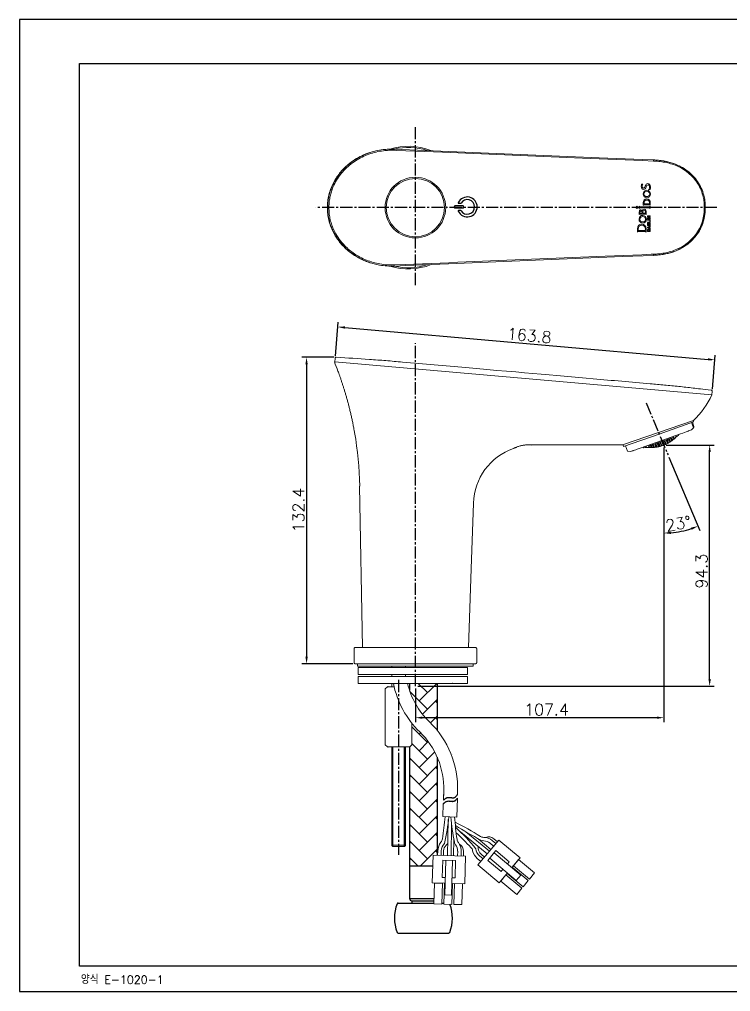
# Model space of a CAD drawing. Extents: x 0 to 594, y -1608 to -1188.
# Drawn here: x 0 to 307.3, y -1608 to -1188 of the extents above; entities that cross this region are included whole.
import ezdxf

# ---------------------------------------------------------------- set-up
doc = ezdxf.new("R2010")
doc.units = 0
doc.header["$LTSCALE"] = 7
doc.header["$MEASUREMENT"] = 0
for name, pattern in [('CENTER', [2, 1.25, -0.25, 0.25, -0.25]), ('CENTER2', [1.125, 0.75, -0.125, 0.125, -0.125]), ('PHANTOM', [2.5, 1.25, -0.25, 0.25, -0.25, 0.25, -0.25])]:
    doc.linetypes.add(name, pattern=pattern)
doc.layers.get('0').update_dxf_attribs({"color": 2, "linetype": 'CONTINUOUS'})
for name, color, linetype in [('2', 2, 'CONTINUOUS'), ('BODY', 7, 'CONTINUOUS'), ('CENTER', 1, 'CENTER'), ('D', 2, 'CONTINUOUS'), ('DWG', 7, 'CONTINUOUS'), ('Layer 1', 7, 'CONTINUOUS'), ('TXT', 4, 'CONTINUOUS')]:
    doc.layers.add(name, color=color, linetype=linetype)
doc.styles.add('GHS', font='romans', dxfattribs={"bigfont": 'ghs'})

# ---------------------------------------------------------------- blocks, each defined once
blk = doc.blocks.new('BORDER')
for p, q in [((1, 1), (0, 1)), ((0, 1), (0, 0)), ((0, 0), (1, 0))]:
    blk.add_line(p, q)
blk = doc.blocks.new('A$C5ED76074')
for p, q in [((9.9, 15.9), (9.9, 25.2)), ((10.4, 25.7), (11.8, 25.7)), ((12.3, 15.9), (12.3, 25.2)), ((7.2, 18.7), (7.2, 21)), ((10.4, 15.4), (11.8, 15.4)), ((15.2, 18.7), (15.2, 21))]:
    blk.add_line(p, q)
for centre, radius, start, end in [((10.4, 25.2), 0.5, 90, 180), ((11.8, 25.2), 0.5, 0, 90), ((11.2, 11.2), 11.2, 114.7921, 65.2079), ((11.2, 11.2), 8.23, 121.0226, 58.9774), ((6.7, 21), 0.5, 0, 114.7921), ((6.7, 18.7), 0.5, 301.0226, 0), ((10.4, 15.9), 0.5, 180, 270), ((11.8, 15.9), 0.5, 270, 0), ((15.7, 21), 0.5, 65.2079, 180), ((15.7, 18.7), 0.5, 180, 238.9774)]:
    blk.add_arc(centre, radius, start, end)

msp = doc.modelspace()

# ---------------------------------------------------------------- linework, layer by layer
at = {"color": 7, "linetype": 'Continuous', "lineweight": 15}
for p, q in [((160.6, -1244.04), (160.74, -1244.04)), ((160.67, -1244.09), (161.84, -1244.07)), ((268.86, -1259.22), (269.41, -1259.22)), ((269.61, -1267.19), (269.61, -1268.31)), ((269.61, -1268.31), (269.63, -1268.31)), ((272.27, -1267.64), (269.99, -1267.64)), ((270.24, -1268.11), (271.97, -1268.11)), ((272.62, -1268.31), (272.63, -1268.31)), ((272.63, -1268.31), (272.63, -1267.21)), ((133.24, -1269.17), (133.11, -1269.17)), ((133.11, -1269.44), (133.11, -1269.17)), ((133.24, -1269.44), (133.11, -1269.44)), ((133.24, -1269.17), (133.24, -1269.3)), ((133.77, -1269.3), (133.24, -1269.3)), ((133.24, -1269.3), (133.24, -1269.44)), ((133.77, -1269.3), (133.77, -1269.17)), ((133.77, -1269.44), (133.77, -1269.3)), ((267.86, -1269.61), (267.86, -1268.74)), ((267.86, -1268.74), (267.87, -1268.74)), ((267.87, -1269.61), (267.86, -1269.61)), ((267.86, -1271.22), (267.86, -1272.31)), ((267.86, -1272.31), (267.87, -1272.31)), ((268.18, -1271.64), (268.14, -1271.33)), ((269.07, -1271.64), (268.18, -1271.64)), ((268.5, -1272.11), (270.23, -1272.11)), ((268.51, -1268.94), (271.99, -1268.94)), ((271.99, -1269.41), (268.51, -1269.41)), ((269.07, -1271.49), (269.07, -1271.64)), ((269.38, -1271.64), (269.36, -1271.32)), ((270.51, -1271.64), (269.38, -1271.64)), ((270.55, -1271.24), (270.51, -1271.64)), ((270.86, -1272.31), (270.88, -1272.31)), ((270.88, -1272.31), (270.88, -1271.55)), ((272.61, -1268.74), (272.63, -1268.74)), ((272.63, -1269.61), (272.61, -1269.61)), ((272.63, -1268.74), (272.63, -1269.61)), ((296.39, -1269.3), (295.95, -1269.3)), ((296.38, -1268.77), (296.39, -1268.77)), ((296.38, -1269.84), (296.39, -1269.84)), ((296.39, -1268.77), (296.39, -1269.3)), ((271.42, -1273.25), (271.42, -1272.85)), ((271.42, -1272.85), (272.63, -1272.85)), ((272.37, -1273.49), (271.42, -1273.25)), ((271.42, -1273.73), (272.37, -1273.49)), ((271.42, -1274.14), (271.42, -1273.73)), ((272.63, -1274.14), (271.42, -1274.14)), ((271.62, -1273.1), (272.63, -1273.36)), ((272.63, -1273.63), (271.62, -1273.88)), ((272.63, -1273.1), (271.81, -1273.1)), ((271.81, -1273.88), (272.63, -1273.88)), ((272.63, -1272.85), (272.63, -1273.1)), ((272.63, -1273.36), (272.63, -1273.63)), ((272.63, -1273.88), (272.63, -1274.14)), ((267.06, -1279.84), (267.06, -1278.51)), ((267.46, -1279.11), (267.46, -1279.14)), ((267.46, -1279.14), (270.46, -1279.14)), ((267.83, -1279.66), (267.74, -1279.66)), ((270.03, -1279.66), (267.83, -1279.66)), ((270.13, -1279.66), (270.03, -1279.66)), ((270.46, -1279.14), (270.47, -1279.11)), ((270.84, -1278.54), (270.84, -1279.88)), ((271.42, -1279.08), (271.42, -1279.65)), ((271.42, -1279.65), (272.63, -1279.65)), ((271.63, -1279.38), (271.63, -1279.12)), ((272.42, -1279.38), (271.63, -1279.38)), ((272.42, -1279.12), (272.42, -1279.38)), ((272.63, -1279.65), (272.63, -1279.08)), ((160.74, -1294.56), (160.6, -1294.56)), ((161.84, -1294.54), (160.67, -1294.52)), ((136.44, -1334.44), (136.31, -1335.95)), ((136.1, -1335.94), (136.31, -1335.95)), ((137.92, -1336.09), (136.31, -1335.95)), ((299.24, -1350.2), (136.31, -1335.95)), ((137.7, -1336.08), (137.7, -1336.08)), ((187.81, -1337.98), (165.51, -1336.02)), ((137.65, -1339.94), (137.82, -1340.38)), ((137.82, -1340.38), (137.99, -1340.84)), ((299.38, -1348.7), (299.24, -1350.21)), ((144.56, -1364.94), (144.7, -1365.73)), ((260.67, -1371.85), (291.3, -1361.34)), ((276.49, -1367.12), (291.28, -1361.88)), ((290.4, -1365.37), (291.24, -1364.5)), ((290.42, -1362.18), (291.24, -1364.5)), ((290.82, -1362.04), (291.48, -1363.93)), ((291.11, -1361.4), (291.28, -1361.88)), ((276.49, -1367.12), (261.12, -1372.56)), ((281.56, -1368.93), (280.96, -1369.14)), ((281.4, -1370.38), (280.96, -1369.14)), ((281.84, -1370.05), (281.45, -1368.96)), ((281.56, -1368.93), (281.94, -1370.01)), ((282.8, -1368.49), (281.77, -1368.85)), ((282.13, -1369.87), (281.77, -1368.85)), ((282.28, -1369.74), (281.95, -1368.79)), ((282.76, -1369.36), (282.49, -1368.6)), ((282.8, -1368.49), (283.03, -1369.14)), ((283.53, -1368.23), (283.47, -1368.25)), ((283.6, -1368.62), (283.47, -1368.25)), ((283.64, -1368.57), (283.52, -1368.23)), ((283.53, -1368.23), (283.65, -1368.57)), ((284.78, -1367.79), (283.76, -1368.15)), ((283.84, -1368.38), (283.76, -1368.15)), ((283.95, -1368.25), (283.89, -1368.1)), ((285.03, -1367.27), (284.78, -1367.79)), ((290.4, -1365.37), (289.27, -1365.77)), ((260.66, -1371.85), (222.16, -1371.85)), ((260.66, -1371.85), (260.67, -1371.85)), ((261.12, -1372.56), (260.85, -1371.79)), ((262.8, -1374.57), (261.98, -1372.25)), ((269.89, -1373.06), (269.38, -1372.82)), ((270.93, -1372.69), (269.89, -1373.06)), ((270.71, -1372.89), (270.68, -1372.78)), ((270.93, -1372.69), (271.01, -1372.93)), ((272.9, -1371.99), (271.86, -1372.36)), ((272.09, -1373.01), (271.86, -1372.36)), ((272.34, -1373.01), (272.08, -1372.28)), ((272.95, -1373.01), (272.62, -1372.09)), ((272.9, -1371.99), (273.25, -1373.01)), ((273.73, -1371.7), (273.1, -1371.92)), ((273.48, -1373), (273.1, -1371.92)), ((273.5, -1373), (273.12, -1371.92)), ((274.09, -1372.96), (273.66, -1371.72)), ((273.73, -1371.7), (274.17, -1372.95)), ((274.75, -1371.34), (273.96, -1371.62)), ((274.42, -1372.92), (273.96, -1371.62)), ((274.49, -1372.9), (274.03, -1371.59)), ((275.07, -1372.82), (274.57, -1371.4)), ((274.75, -1371.34), (275.27, -1372.8)), ((275.83, -1370.96), (274.96, -1371.26)), ((275.49, -1372.77), (274.96, -1371.26)), ((275.6, -1372.74), (275.07, -1371.23)), ((276.17, -1372.62), (275.61, -1371.03)), ((275.83, -1370.96), (276.4, -1372.57)), ((276.35, -1370.77), (276.06, -1370.87)), ((276.64, -1372.51), (276.06, -1370.87)), ((276.35, -1370.77), (276.94, -1372.43)), ((277.85, -1370.24), (276.81, -1370.61)), ((277.41, -1372.29), (276.81, -1370.61)), ((277.61, -1372.22), (277.01, -1370.54)), ((278.15, -1372.03), (277.56, -1370.34)), ((277.85, -1370.24), (278.44, -1371.93)), ((278.63, -1369.97), (278.13, -1370.14)), ((278.73, -1371.81), (278.13, -1370.14)), ((279.17, -1371.62), (278.59, -1369.98)), ((278.63, -1369.97), (279.21, -1371.6)), ((279.7, -1369.58), (278.86, -1369.88)), ((279.43, -1371.5), (278.86, -1369.88)), ((279.53, -1371.44), (278.96, -1369.85)), ((280.04, -1371.17), (279.5, -1369.65)), ((279.7, -1369.58), (280.24, -1371.09)), ((280.73, -1369.22), (279.91, -1369.51)), ((280.43, -1370.98), (279.91, -1369.51)), ((280.51, -1370.93), (280, -1369.48)), ((281.01, -1370.63), (280.54, -1369.29)), ((280.73, -1369.22), (281.19, -1370.52)), ((262.8, -1374.57), (264, -1374.72)), ((265.14, -1374.32), (264, -1374.72)), ((148.25, -1459.37), (147.03, -1389.59)), ((195.19, -1425.37), (196.18, -1396.95)), ((194, -1459.37), (195.19, -1425.37)), ((144.61, -1465.87), (144.61, -1459.87)), ((145.11, -1459.37), (171.11, -1459.37)), ((171.11, -1459.37), (197.11, -1459.37)), ((197.61, -1459.87), (197.61, -1465.87)), ((171.11, -1466.37), (145.11, -1466.37)), ((146.11, -1466.37), (145.86, -1466.37)), ((146.11, -1467.37), (146.11, -1466.37)), ((149.61, -1467.37), (146.11, -1467.37)), ((171.11, -1468.04), (146.38, -1468.04)), ((146.38, -1468.04), (146.38, -1471.04)), ((149.61, -1467.37), (171.11, -1467.37)), ((160.88, -1468.04), (160.88, -1467.37)), ((166.88, -1468.04), (166.88, -1467.37)), ((197.11, -1466.37), (171.11, -1466.37)), ((171.11, -1467.37), (192.61, -1467.37)), ((193.69, -1468.04), (171.11, -1468.04)), ((196.11, -1467.37), (192.61, -1467.37)), ((193.69, -1468.04), (193.69, -1471.04)), ((193.69, -1468.04), (193.69, -1471.04)), ((196.11, -1466.37), (196.11, -1467.37)), ((196.36, -1466.37), (196.11, -1466.37)), ((171.11, -1471.04), (146.38, -1471.04)), ((171.11, -1471.86), (146.38, -1471.86)), ((146.38, -1471.86), (146.38, -1474.86)), ((160.88, -1471.86), (160.88, -1471.04)), ((166.88, -1471.86), (166.88, -1471.04)), ((193.69, -1471.04), (171.11, -1471.04)), ((193.69, -1471.86), (171.11, -1471.86)), ((193.69, -1471.86), (193.69, -1474.86)), ((193.69, -1471.86), (193.69, -1474.86)), ((171.11, -1474.86), (146.38, -1474.86)), ((159.03, -1476.33), (158.11, -1477.26)), ((158.11, -1501.4), (158.11, -1477.26)), ((161.92, -1476.33), (159.03, -1476.33)), ((160.88, -1476.33), (160.88, -1474.86)), ((193.69, -1474.86), (171.11, -1474.86)), ((169.65, -1501.4), (169.65, -1492.11)), ((159.03, -1502.33), (158.11, -1501.4)), ((168.72, -1502.33), (159.03, -1502.33)), ((160.88, -1544.87), (160.88, -1502.33)), ((166.88, -1544.87), (166.88, -1502.33)), ((168.72, -1502.33), (169.65, -1501.4)), ((183.23, -1525.3), (183.35, -1521.36)), ((183.35, -1521.23), (183.26, -1524.09)), ((189.01, -1532.6), (189.26, -1524.41)), ((189.3, -1522.87), (189.35, -1521.41)), ((183.02, -1532.42), (183.18, -1526.84)), ((183.02, -1532.42), (189.01, -1532.6)), ((185.03, -1549.26), (185.34, -1533.69)), ((186.53, -1549.3), (186.79, -1535.84)), ((202.17, -1548.49), (190.65, -1539.06)), ((203.13, -1547.34), (192.86, -1538.94)), ((166.88, -1544.82), (160.88, -1544.82)), ((161.38, -1545.37), (160.88, -1544.87)), ((166.38, -1545.37), (161.38, -1545.37)), ((166.88, -1544.87), (166.38, -1545.37)), ((187.54, -1549.33), (187.75, -1542.16)), ((203.78, -1546.56), (198.27, -1541.96)), ((204.93, -1545.19), (203.4, -1543.91)), ((205.89, -1544.04), (204.36, -1542.76)), ((206.54, -1543.26), (205.01, -1541.99)), ((180.73, -1549.13), (180.79, -1547.14)), ((182.23, -1549.18), (182.29, -1547.18)), ((183.24, -1549.21), (183.3, -1547.21)), ((189.33, -1549.39), (189.39, -1547.39)), ((190.83, -1549.43), (190.89, -1547.44)), ((191.84, -1549.46), (191.9, -1547.47)), ((200.38, -1550.64), (198.85, -1549.36)), ((201.02, -1549.87), (199.49, -1548.59)), ((205.15, -1548.05), (216.66, -1557.66)), ((184.22, -1551.24), (183.78, -1566.23)), ((187.22, -1551.33), (186.77, -1566.32)), ((199.42, -1551.79), (197.88, -1550.52)), ((203.23, -1550.35), (214.74, -1559.96)), ((213.5, -1553.65), (215.74, -1550.96)), ((213.5, -1553.65), (220.41, -1559.42)), ((215.74, -1550.96), (222.65, -1556.73)), ((207.99, -1560.25), (210.23, -1557.57)), ((210.23, -1557.57), (217.14, -1563.33)), ((210.74, -1556.95), (210.9, -1556.76)), ((210.74, -1556.95), (217.65, -1562.72)), ((212.82, -1554.46), (212.98, -1554.26)), ((212.98, -1554.26), (219.89, -1560.03)), ((214.74, -1559.96), (216.66, -1557.66)), ((220.41, -1559.42), (222.65, -1556.73)), ((179.38, -1561.1), (179.11, -1570.09)), ((179.38, -1561.1), (182.87, -1561.2)), ((182.87, -1561.2), (182.61, -1570.2)), ((183.67, -1561.23), (183.41, -1570.22)), ((183.67, -1561.23), (183.92, -1561.23)), ((187.17, -1561.33), (186.91, -1570.33)), ((186.92, -1561.32), (187.17, -1561.33)), ((187.97, -1561.35), (187.71, -1570.35)), ((187.97, -1561.35), (191.47, -1561.46)), ((191.47, -1561.46), (191.2, -1570.45)), ((207.99, -1560.25), (214.89, -1566.02)), ((217.65, -1562.72), (219.89, -1560.03)), ((183.78, -1566.23), (186.77, -1566.32)), ((214.89, -1566.02), (217.14, -1563.33)), ((179.11, -1570.09), (182.61, -1570.2)), ((183.41, -1570.22), (186.91, -1570.33)), ((187.71, -1570.35), (191.2, -1570.45))]:
    msp.add_line(p, q, dxfattribs=at)
at = {"color": 4, "linetype": 'Continuous'}
for p, q in [((176.35, -1478.84), (172.37, -1474.86)), ((172.75, -1482.43), (180.32, -1474.86)), ((176.35, -1486.02), (168.81, -1478.49)), ((169, -1479), (169.16, -1478.84)), ((174.19, -1488.18), (180.6, -1481.77)), ((180.6, -1483.09), (179.94, -1482.43)), ((177.63, -1491.92), (180.6, -1488.95)), ((180.6, -1490.27), (179.94, -1489.61)), ((176.35, -1500.39), (169.65, -1493.69)), ((172.75, -1496.8), (173.39, -1496.16)), ((176.35, -1507.57), (169.65, -1500.88)), ((172.75, -1503.98), (176.71, -1500.02)), ((176.35, -1514.76), (168.6, -1507.01)), ((168.6, -1508.14), (169.16, -1507.57)), ((172.75, -1511.16), (179.48, -1504.44)), ((172.75, -1518.35), (180.6, -1510.51)), ((180.6, -1511.82), (179.94, -1511.16)), ((176.35, -1521.94), (168.6, -1514.19)), ((168.6, -1515.32), (169.16, -1514.76)), ((172.75, -1525.53), (180.6, -1517.69)), ((180.6, -1519.01), (179.94, -1518.35)), ((176.35, -1529.13), (168.6, -1521.37)), ((168.6, -1522.51), (169.16, -1521.94)), ((176.35, -1536.31), (168.6, -1528.56)), ((172.75, -1532.72), (180.6, -1524.88)), ((180.6, -1526.19), (179.94, -1525.53)), ((168.6, -1529.69), (169.16, -1529.13)), ((172.75, -1539.9), (180.6, -1532.06)), ((180.6, -1533.37), (179.94, -1532.72)), ((176.35, -1543.49), (168.6, -1535.74)), ((168.6, -1536.88), (169.16, -1536.31)), ((172.75, -1547.09), (180.6, -1539.24)), ((180.6, -1540.56), (179.94, -1539.9)), ((176.35, -1550.68), (168.6, -1542.93)), ((168.6, -1544.06), (169.16, -1543.49)), ((173.28, -1553.74), (180.6, -1546.43)), ((180.6, -1547.74), (179.94, -1547.09)), ((172.22, -1553.74), (168.6, -1550.11)), ((168.6, -1551.24), (169.16, -1550.68)), ((183.42, -1569.79), (183.23, -1569.74))]:
    msp.add_line(p, q, dxfattribs=at)
at = {"color": 3}
for p, q in [((161.38, -1545.37), (161.38, -1502.33)), ((166.38, -1545.37), (166.38, -1502.33))]:
    msp.add_line(p, q, dxfattribs=at)
at = {"color": 6}
msp.add_line((187.14, -1505.48), (187.14, -1505.48), dxfattribs=at)
at = {"color": 7, "linetype": 'Continuous', "lineweight": 15, "flags": 128}
for points in [[(273.99, -1248.69), (269.29, -1248.5), (250.49, -1247.72), (175.28, -1244.62), (161.98, -1244.07)], [(162, -1244.55), (163, -1244.59), (166.98, -1244.75), (182.9, -1245.41), (246.61, -1248.04), (250.51, -1248.2), (269.32, -1248.97), (274.02, -1249.17)], [(133.77, -1269.17), (133.67, -1269.17), (133.58, -1269.17), (133.49, -1269.17), (133.41, -1269.17), (133.35, -1269.17), (133.3, -1269.17), (133.26, -1269.17), (133.24, -1269.17)], [(133.77, -1269.44), (133.67, -1269.44), (133.58, -1269.44), (133.49, -1269.44), (133.41, -1269.44), (133.35, -1269.44), (133.3, -1269.44), (133.26, -1269.44), (133.24, -1269.44)], [(161.98, -1294.54), (166.68, -1294.35), (185.48, -1293.57), (260.69, -1290.46), (273.99, -1289.92)], [(274.02, -1289.44), (273.02, -1289.48), (269.04, -1289.64), (253.11, -1290.3), (189.41, -1292.93), (185.5, -1293.09), (166.7, -1293.86), (162, -1294.06)], [(277.65, -1369.89), (285.74, -1367.02), (286.64, -1366.7), (287.42, -1366.43), (288.08, -1366.19), (288.59, -1366.01), (288.97, -1365.88), (289.19, -1365.8), (289.27, -1365.77)], [(265.14, -1374.32), (265.21, -1374.29), (265.44, -1374.21), (265.81, -1374.08), (266.33, -1373.9), (266.98, -1373.66), (267.76, -1373.39), (268.67, -1373.07), (277.65, -1369.89)]]:
    msp.add_lwpolyline(points, dxfattribs=at)
at = {"color": 7, "linetype": 'Continuous', "lineweight": 15}
for points in [[(266.87, -1268.7), (267.35, -1269.18), (266.87, -1269.66), (266.39, -1269.18), (266.87, -1268.7)], [(272.63, -1274.4), (272.63, -1274.68), (271.42, -1274.68), (271.42, -1274.4), (272.63, -1274.4)], [(271.42, -1275.79), (271.42, -1275.52), (272.41, -1275.52), (272.41, -1274.85), (272.63, -1274.85), (272.63, -1275.79), (271.42, -1275.79)], [(271.64, -1276.07), (271.64, -1276.76), (271.89, -1276.76), (271.89, -1276.12), (272.1, -1276.12), (272.1, -1276.76), (272.41, -1276.76), (272.41, -1276.03), (272.63, -1276.03), (272.63, -1277.03), (271.42, -1277.03), (271.42, -1276.07), (271.64, -1276.07)], [(272.63, -1278.48), (272.63, -1278.19), (272.38, -1278.1), (272.38, -1277.6), (272.63, -1277.52), (272.63, -1277.21), (271.42, -1277.68), (271.42, -1278), (272.63, -1278.48)], [(271.7, -1277.85), (272.17, -1277.68), (272.17, -1278.02), (271.7, -1277.85)], [(212.82, -1554.46), (216.35, -1550.23), (207.14, -1542.54), (198.17, -1553.29), (207.38, -1560.98), (210.9, -1556.76)], [(186.92, -1561.32), (192.42, -1561.48), (192.78, -1549.49), (178.78, -1549.07), (178.43, -1561.07), (183.92, -1561.23)], [(210.91, -1552.85), (211.71, -1551.89), (205.95, -1547.09), (202.42, -1551.31), (208.18, -1556.12), (208.98, -1555.16)], [(187, -1558.82), (188.25, -1558.86), (188.47, -1551.36), (182.97, -1551.2), (182.75, -1558.7), (184, -1558.73)]]:
    msp.add_lwpolyline(points, dxfattribs=at)
for radius in [13.1, 12.6]:
    msp.add_circle((171.11, -1269.3), radius, dxfattribs=at)
for centre, radius, start, end in [((168.12, -1269.3), 26.5, 68.4492, 107.6888), ((168.12, -1269.3), 26, 71.7986, 103.6939), ((160.63, -1244.37), 1.38, 352.8199, 12.8669), ((272.66, -1249), 1.36, 352.8324, 12.9557), ((296.07, -1169.92), 98.85, 269.9329, 270.185), ((296.06, -1368.43), 98.59, 89.8125, 90.0653), ((272.66, -1289.61), 1.36, 347.0391, 7.1728), ((168.12, -1269.3), 26.5, 252.4233, 291.6124), ((160.63, -1294.23), 1.38, 347.1331, 7.1799), ((168.12, -1269.3), 26, 256.4552, 288.0173), ((-2.94, -1392.21), 150, 20.3927, 22.0307), ((265.26, -1334.35), 37.5, 313.9816, 334.9813), ((-2.94, -1392.21), 150, 1, 9.8687), ((279.19, -1364.72), 5.86, 307.577, 311.1162), ((272.69, -1357.29), 15.72, 311.1255, 313.9308), ((272.69, -1357.29), 15.72, 313.9308, 315.1535), ((273.02, -1357.63), 15.25, 313.9244, 314.1723), ((283.3, -1368.22), 0.49, 313.9369, 314.5385), ((272.69, -1357.29), 15.72, 314.19, 315.1867), ((281.38, -1366.12), 3.33, 317.5119, 320.3384), ((272.68, -1357.38), 15.65, 316.0172, 317.2926), ((222.16, -1397.85), 26, 109.4917, 178), ((222.16, -1397.85), 26, 90, 91.4887), ((272.62, -1357.51), 15.5, 261.9757, 262.9199), ((271.68, -1366.64), 6.33, 261.2249, 263.9266), ((272.69, -1357.29), 15.72, 263.8812, 267.8426), ((272.21, -1370.2), 2.81, 267.7274, 272.7421), ((272.63, -1357.48), 15.53, 268.9232, 271.1693), ((273.13, -1367.05), 5.96, 268.2754, 271.2166), ((272.69, -1357.29), 15.72, 272.0726, 272.9061), ((272.69, -1357.29), 15.72, 272.0916, 272.9251), ((273.35, -1370.24), 2.76, 272.796, 273.1508), ((272.69, -1357.45), 15.57, 272.979, 275.171), ((273.61, -1367.16), 5.82, 274.7247, 275.4544), ((272.69, -1357.29), 15.72, 275.3776, 276.3058), ((272.69, -1357.29), 15.72, 275.4084, 276.3365), ((273.93, -1370.37), 2.59, 280.8997, 282.602), ((272.63, -1357.49), 15.52, 276.8865, 279.0495), ((274.59, -1367.13), 5.7, 274.89, 276.8685), ((272.69, -1357.29), 15.72, 279.4678, 280.2763), ((272.69, -1357.29), 15.72, 279.4862, 280.2948), ((275.03, -1370.2), 2.6, 280.1773, 282.7049), ((272.7, -1357.49), 15.52, 280.7884, 282.9262), ((275.09, -1367.22), 5.51, 281.2821, 283.7137), ((272.69, -1357.29), 15.72, 283.6578, 284.5637), ((272.64, -1357.52), 15.49, 284.9271, 286.0662), ((272.69, -1357.29), 15.72, 285.6865, 287.4894), ((272.69, -1357.29), 15.72, 286.071, 287.5076), ((276.64, -1369.82), 2.59, 287.4021, 292.093), ((272.69, -1357.46), 15.56, 288.4438, 290.5576), ((276.49, -1366.83), 5.46, 287.7156, 291.2869), ((272.69, -1357.29), 15.72, 291.4756, 292.5905), ((272.75, -1357.44), 15.57, 292.5875, 294.3744), ((272.69, -1357.29), 15.72, 292.5905, 292.9749), ((276.78, -1366.29), 5.84, 294.1677, 294.5394), ((272.69, -1357.29), 15.72, 294.4979, 295.404), ((278.12, -1369.12), 2.71, 298.9727, 301.3455), ((272.68, -1357.46), 15.57, 296.081, 298.2132), ((277.8, -1366.18), 5.47, 294.2011, 296.4185), ((272.69, -1357.29), 15.72, 298.7121, 299.5205), ((272.69, -1357.29), 15.72, 298.6937, 299.5021), ((279.12, -1368.65), 2.67, 299.4169, 301.4606), ((272.74, -1357.44), 15.57, 299.9276, 302.0834), ((278.14, -1365.79), 5.62, 300.7065, 302.7806), ((272.69, -1357.29), 15.72, 302.6957, 303.6239), ((272.69, -1357.29), 15.72, 302.7264, 303.6548), ((272.68, -1357.46), 15.56, 303.8306, 306.0233), ((279.02, -1365.34), 5.48, 300.9002, 302.1047), ((272.69, -1357.29), 15.72, 306.0574, 306.8964), ((272.69, -1357.29), 15.72, 306.0764, 306.9154), ((280.4, -1367.57), 2.87, 306.8314, 310.8722), ((272.74, -1357.43), 15.58, 307.7893, 310.0285), ((200.83, -1467.06), 40, 191.2476, 225.9292), ((200.83, -1467.06), 34, 193.2658, 225.9292), ((149.36, -1520.23), 40, 358.3, 45.9292), ((149.36, -1520.23), 34, 358.3, 45.9292), ((33.95, -1519.74), 150.54, 351.4936, 355.1584), ((93.09, -1523.53), 92.92, 347.2525, 354.4608), ((280.32, -1524.83), 94.18, 184.6878, 191.3888), ((339.9, -1521.26), 152.24, 184.2609, 187.9342), ((134.2, -1643.8), 121.66, 57.7052, 63.6178), ((265.79, -1414.26), 144.45, 237.6017, 242.6442), ((137.04, -1594.57), 77.17, 38.7233, 48.1963), ((85.61, -1649.04), 150.54, 43.3322, 46.7592), ((200.71, -1538.37), 3, 239.7727, 268.7153), ((200.51, -1547.37), 6, 50.1385, 88.7153), ((202.77, -1544.66), 3.49, 50.1385, 112.4603), ((186.79, -1547.32), 6, 140.2806, 178.3), ((179.87, -1541.57), 3, 320.2806, 351.4936), ((186.79, -1547.32), 4.5, 133.0623, 178.3), ((186.79, -1547.32), 3.49, 133.0623, 178.3), ((178.59, -1538.55), 8.51, 313.0623, 320.7698), ((190.94, -1542.83), 3, 191.3888, 216.2133), ((184.89, -1547.26), 4.5, 358.3, 36.2133), ((192.09, -1541.86), 3, 187.9342, 216.8768), ((184.89, -1547.26), 6, 358.3, 36.8768), ((188.41, -1547.37), 3.49, 358.3, 60.6218), ((189.77, -1546.93), 8.51, 4.9008, 12.6083), ((200.77, -1539.87), 3, 243.2273, 268.0518), ((200.51, -1547.37), 4.5, 50.1385, 88.0518), ((192.93, -1547.8), 3, 12.1191, 43.3322), ((201.73, -1545.91), 6, 192.1191, 230.1385), ((201.73, -1545.91), 4.5, 184.9008, 230.1385), ((201.73, -1545.91), 3.49, 184.9008, 230.1385)]:
    msp.add_arc(centre, radius, start, end, dxfattribs=at)
for points, knots in [([(133.11, -1269.17), (133.14, -1268.28), (133.2, -1266.51), (133.67, -1263.89), (134.44, -1261.33), (135.49, -1258.88), (136.8, -1256.57), (138.34, -1254.42), (140.11, -1252.42), (142.31, -1250.41), (144.94, -1248.49), (148.05, -1246.79), (150.99, -1245.58), (152.91, -1245.11), (153.68, -1244.92)], [0, 0, 0, 0, 0.077587, 0.154477, 0.231732, 0.310403, 0.387094, 0.463778, 0.541326, 0.62058, 0.723294, 0.826152, 0.930781, 1, 1, 1, 1]), ([(161.98, -1244.07), (161.98, -1244.07), (161.18, -1244.02), (159.57, -1244.04), (156.9, -1244.24), (153.97, -1244.77), (150.85, -1245.7), (147.82, -1246.96), (144.94, -1248.59), (142.24, -1250.56), (139.85, -1252.79), (137.8, -1255.26), (136.12, -1257.91), (134.92, -1260.44), (134.12, -1262.76), (133.62, -1264.84), (133.36, -1266.62), (133.27, -1267.89), (133.25, -1268.53), (133.24, -1268.9), (133.24, -1269.08), (133.24, -1269.17), (133.24, -1269.17)], [0, 0, 0, 0, 0.000001, 0.056586, 0.113167, 0.189576, 0.266218, 0.342625, 0.42087, 0.499388, 0.577607, 0.6511, 0.724879, 0.798348, 0.847849, 0.897346, 0.948442, 0.974197, 0.987096, 0.993548, 0.999999, 1, 1, 1, 1]), ([(133.77, -1269.17), (133.77, -1269.08), (133.77, -1268.9), (133.77, -1268.54), (133.8, -1267.91), (133.88, -1266.67), (134.13, -1264.93), (134.63, -1262.9), (135.41, -1260.63), (136.58, -1258.14), (138.24, -1255.55), (140.25, -1253.13), (142.6, -1250.93), (145.24, -1249), (148.08, -1247.4), (151.05, -1246.15), (154.12, -1245.24), (157, -1244.73), (159.64, -1244.5), (161.21, -1244.53), (162, -1244.55)], [0, 0, 0, 0, 0.006437, 0.012874, 0.02574, 0.051419, 0.102347, 0.151693, 0.201043, 0.274416, 0.348099, 0.421496, 0.49978, 0.578365, 0.656675, 0.733237, 0.810033, 0.886595, 0.943296, 1, 1, 1, 1]), ([(273.86, -1248.69), (274.6, -1248.73), (276.05, -1248.82), (278.16, -1249.1), (280.14, -1249.5), (282.31, -1250.1), (283.75, -1250.71), (284.6, -1251.07)], [0, 0, 0, 0, 0.2014549, 0.393067, 0.5756477, 0.7501358, 1, 1, 1, 1]), ([(296.38, -1268.77), (296.38, -1268.77), (296.38, -1267.96), (296.28, -1266.32), (295.76, -1263.67), (294.74, -1260.85), (293.16, -1258.03), (291.11, -1255.5), (288.67, -1253.33), (285.87, -1251.54), (283.15, -1250.35), (280.66, -1249.59), (278.48, -1249.13), (276.25, -1248.82), (274.75, -1248.73), (273.99, -1248.69)], [0, 0, 0, 0, 0.000002, 0.072542, 0.146329, 0.241613, 0.339653, 0.434814, 0.532585, 0.631034, 0.731884, 0.798081, 0.864298, 0.932142, 1, 1, 1, 1]), ([(274.02, -1249.17), (274.35, -1249.18), (275.55, -1249.24), (277.61, -1249.46), (280.17, -1249.94), (282.88, -1250.73), (285.67, -1251.96), (288.4, -1253.69), (290.79, -1255.82), (292.79, -1258.27), (294.35, -1261.03), (295.34, -1263.77), (295.86, -1266.38), (295.92, -1267.97), (295.95, -1268.77)], [0, 0, 0, 0, 0.030512, 0.110252, 0.190097, 0.269704, 0.369375, 0.468989, 0.565259, 0.66148, 0.757851, 0.854203, 0.927096, 1, 1, 1, 1]), ([(151.53, -1293.11), (151.48, -1293.1), (150.57, -1292.86), (148.87, -1292.14), (146.47, -1290.99), (144.22, -1289.6), (142.09, -1288), (140.12, -1286.19), (138.34, -1284.2), (136.81, -1282.05), (135.5, -1279.73), (134.44, -1277.28), (133.67, -1274.72), (133.2, -1272.1), (133.14, -1270.33), (133.11, -1269.44)], [0, 0, 0, 0, 0.004735, 0.088824, 0.171621, 0.25385, 0.336246, 0.420881, 0.503705, 0.585618, 0.667547, 0.751803, 0.834544, 0.916895, 1, 1, 1, 1]), ([(133.24, -1269.44), (133.24, -1269.44), (133.24, -1269.54), (133.24, -1269.84), (133.27, -1270.95), (133.42, -1272.58), (133.8, -1274.6), (134.31, -1276.44), (134.97, -1278.24), (136.04, -1280.54), (137.7, -1283.26), (139.79, -1285.73), (141.72, -1287.55), (143.34, -1288.86), (145.07, -1290.06), (146.94, -1291.16), (148.96, -1292.13), (151.12, -1292.97), (153.35, -1293.65), (155.91, -1294.21), (158.79, -1294.57), (160.91, -1294.55), (161.98, -1294.54)], [0, 0, 0, 0, 0.000001, 0.007075, 0.021229, 0.077951, 0.122102, 0.166255, 0.211654, 0.257057, 0.345089, 0.435218, 0.483803, 0.532392, 0.582106, 0.63182, 0.685821, 0.739826, 0.795198, 0.850567, 0.924845, 1, 1, 1, 1]), ([(162, -1294.06), (160.96, -1294.07), (158.88, -1294.09), (155.8, -1293.7), (152.8, -1293.01), (149.91, -1292.02), (147.24, -1290.77), (144.8, -1289.3), (142.61, -1287.66), (140.35, -1285.59), (138.15, -1282.99), (136.41, -1280.16), (135.22, -1277.5), (134.45, -1275.13), (133.96, -1272.72), (133.8, -1270.91), (133.77, -1269.83), (133.77, -1269.53), (133.77, -1269.44)], [0, 0, 0, 0, 0.0748806, 0.1497546, 0.2227502, 0.2959425, 0.368923, 0.4344607, 0.5001604, 0.5656874, 0.6546838, 0.7436626, 0.8031516, 0.862805, 0.9222615, 0.9788192, 0.99294, 1, 1, 1, 1]), ([(296.25, -1269.84), (296.25, -1269.99), (296.25, -1270.28), (296.23, -1270.73), (296.21, -1271.17), (296.17, -1271.61), (296.12, -1272.05), (296.07, -1272.48), (296, -1272.92), (295.93, -1273.35), (295.84, -1273.78), (295.74, -1274.2), (295.64, -1274.63), (295.52, -1275.05), (295.4, -1275.47), (295.26, -1275.89), (295.11, -1276.31), (294.95, -1276.72), (294.79, -1277.13), (294.61, -1277.54), (294.19, -1278.44), (293.46, -1279.8), (292.28, -1281.51), (290.91, -1283.1), (289.22, -1284.68), (287.17, -1286.2), (284.72, -1287.55), (282.64, -1288.37), (281.02, -1288.86), (279.92, -1289.14), (278.79, -1289.38), (277.61, -1289.58), (276.4, -1289.73), (275.14, -1289.85), (274.29, -1289.89), (273.86, -1289.92)], [0, 0, 0, 0, 0.013315, 0.026572, 0.039778, 0.052941, 0.066068, 0.079166, 0.092242, 0.105303, 0.118358, 0.131412, 0.144475, 0.157552, 0.170652, 0.183782, 0.196948, 0.210159, 0.22342, 0.23674, 0.250125, 0.3124, 0.37429, 0.436525, 0.49982, 0.581713, 0.664545, 0.749687, 0.78264, 0.816428, 0.851116, 0.886764, 0.923428, 0.961157, 1, 1, 1, 1]), ([(273.99, -1289.92), (273.99, -1289.92), (274.78, -1289.89), (276.38, -1289.77), (278.66, -1289.45), (280.82, -1288.97), (282.86, -1288.34), (284.86, -1287.51), (287.14, -1286.3), (289.12, -1284.88), (290.79, -1283.34), (292.33, -1281.66), (293.63, -1279.78), (294.68, -1277.75), (295.51, -1275.7), (296.21, -1273.06), (296.38, -1270.92), (296.38, -1269.84), (296.38, -1269.84)], [0, 0, 0, 0, 0.0000018, 0.0715221, 0.1433667, 0.2066966, 0.27001, 0.3353671, 0.4007108, 0.5011263, 0.5527771, 0.604422, 0.7050536, 0.7570428, 0.80903, 0.9030915, 0.9999982, 1, 1, 1, 1]), ([(295.95, -1269.84), (295.9, -1270.88), (295.8, -1272.96), (294.96, -1276.06), (293.6, -1279.05), (291.69, -1281.8), (289.33, -1284.17), (286.76, -1286.02), (284.1, -1287.38), (281.45, -1288.33), (278.86, -1288.95), (276.37, -1289.3), (274.8, -1289.39), (274.02, -1289.44)], [0, 0, 0, 0, 0.095159, 0.190303, 0.292277, 0.394241, 0.495897, 0.597594, 0.683353, 0.7695, 0.855404, 0.927692, 1, 1, 1, 1]), ([(295.95, -1268.77), (295.95, -1268.84), (295.95, -1268.97), (295.95, -1269.15), (295.95, -1269.26), (295.95, -1269.3)], [0, 0, 0, 0, 0.376048, 0.751405, 1, 1, 1, 1]), ([(295.95, -1269.3), (295.95, -1269.39), (295.95, -1269.57), (295.95, -1269.75), (295.95, -1269.84)], [0, 0, 0, 0, 0.498693, 1, 1, 1, 1]), ([(296.39, -1269.3), (296.39, -1269.44), (296.39, -1269.62), (296.39, -1269.8), (296.39, -1269.84)], [0, 0, 0, 0, 0.79286, 1, 1, 1, 1]), ([(136.44, -1334.44), (136.45, -1334.3), (136.52, -1334.18), (136.72, -1334.02), (136.86, -1333.97), (136.99, -1333.98)], [0, 0, 0, 0, 0.5, 0.5, 1, 1, 1, 1]), ([(136.99, -1333.98), (141.75, -1334.25), (146.5, -1334.54), (153.63, -1335.05), (156.01, -1335.23), (160.76, -1335.61), (163.14, -1335.82), (165.51, -1336.02)], [0, 0, 0, 0, 0.5, 0.5, 0.75, 0.75, 1, 1, 1, 1]), ([(187.81, -1337.98), (215.04, -1340.36), (231.49, -1341.81), (256.17, -1343.97), (264.4, -1344.69), (274.68, -1345.59), (276.74, -1345.77), (280.85, -1346.15), (282.9, -1346.35), (287.01, -1346.78), (289.06, -1347.01), (293.16, -1347.49), (295.21, -1347.73), (298.92, -1348.14)], [0, 0, 0, 0, 0.5, 0.5, 0.75, 0.75, 0.8125, 0.8125, 0.875, 0.875, 0.9375, 0.9375, 1, 1, 1, 1]), ([(137.99, -1340.84), (138.13, -1341.23), (138.41, -1342.02), (138.84, -1343.23), (139.26, -1344.48), (139.69, -1345.78), (140.12, -1347.12), (140.55, -1348.51), (140.98, -1349.95), (141.41, -1351.43), (141.83, -1352.96), (142.25, -1354.53), (142.66, -1356.15), (143.06, -1357.82), (143.46, -1359.53), (143.84, -1361.29), (144.21, -1363.1), (144.44, -1364.32), (144.56, -1364.94)], [0, 0, 0, 0, 0.0494846, 0.1007032, 0.1536565, 0.2083454, 0.2647704, 0.3229308, 0.3828265, 0.4444578, 0.5078248, 0.5729276, 0.6397664, 0.7083412, 0.778652, 0.8506988, 0.9244815, 1, 1, 1, 1]), ([(298.92, -1348.14), (299.05, -1348.16), (299.17, -1348.22), (299.34, -1348.42), (299.39, -1348.55), (299.38, -1348.69)], [0, 0, 0, 0, 0.5, 0.5, 1, 1, 1, 1]), ([(299.38, -1348.7), (299.38, -1348.7), (299.38, -1348.7), (299.38, -1348.7), (299.38, -1348.7), (299.38, -1348.7)], [0, 0, 0, 0, 0.248266, 0.624133, 1, 1, 1, 1]), ([(291.48, -1363.93), (291.46, -1364.02), (291.4, -1364.27), (291.3, -1364.41), (291.24, -1364.5)], [0, 0, 0, 0, 0.360827, 1, 1, 1, 1]), ([(221.43, -1371.86), (221.39, -1371.87), (221.33, -1371.86), (221.16, -1371.86), (221.06, -1371.85), (220.82, -1371.84), (220.68, -1371.83), (220.37, -1371.82), (220.2, -1371.81), (219.83, -1371.81), (219.63, -1371.81), (219.22, -1371.83), (218.99, -1371.84), (218.54, -1371.88), (218.31, -1371.9), (217.85, -1371.96), (217.61, -1372), (217.14, -1372.09), (216.91, -1372.14), (216.45, -1372.25), (216.23, -1372.31), (215.8, -1372.44), (215.6, -1372.5), (215.2, -1372.64), (215.02, -1372.71), (214.68, -1372.84), (214.52, -1372.9), (214.23, -1373.03), (214.1, -1373.08), (213.87, -1373.18), (213.78, -1373.22), (213.63, -1373.29), (213.57, -1373.32), (213.53, -1373.33)], [0, 0, 0, 0, 0.0625, 0.0625, 0.125, 0.125, 0.1875, 0.1875, 0.25, 0.25, 0.3125, 0.3125, 0.375, 0.375, 0.4375, 0.4375, 0.5, 0.5, 0.5625, 0.5625, 0.625, 0.625, 0.6875, 0.6875, 0.75, 0.75, 0.8125, 0.8125, 0.875, 0.875, 0.9375, 0.9375, 1, 1, 1, 1]), ([(145.11, -1459.37), (145.1, -1459.37), (145.03, -1459.38), (144.91, -1459.41), (144.77, -1459.5), (144.66, -1459.63), (144.62, -1459.77), (144.61, -1459.85), (144.61, -1459.87)], [0, 0, 0, 0, 0.0419472, 0.2566022, 0.471257, 0.685913, 0.9005681, 1, 1, 1, 1]), ([(197.61, -1459.87), (197.61, -1459.83), (197.6, -1459.72), (197.52, -1459.58), (197.4, -1459.46), (197.26, -1459.39), (197.16, -1459.38), (197.11, -1459.37)], [0, 0, 0, 0, 0.18282, 0.397483, 0.612145, 0.826808, 1, 1, 1, 1]), ([(144.61, -1465.87), (144.61, -1465.92), (144.62, -1466.03), (144.7, -1466.17), (144.82, -1466.29), (144.96, -1466.36), (145.07, -1466.37), (145.11, -1466.37)], [0, 0, 0, 0, 0.182821, 0.3974848, 0.6121493, 0.8268118, 1, 1, 1, 1]), ([(197.11, -1466.37), (197.12, -1466.37), (197.19, -1466.37), (197.31, -1466.34), (197.45, -1466.25), (197.56, -1466.11), (197.61, -1465.98), (197.61, -1465.9), (197.61, -1465.87)], [0, 0, 0, 0, 0.041947, 0.256602, 0.471258, 0.685912, 0.900567, 1, 1, 1, 1])]:
    msp.add_open_spline(points, degree=3, knots=knots, dxfattribs=at)
for points in [[(268.74, -1260.05), (268.74, -1259.76), (268.78, -1259.48), (268.86, -1259.22)], [(269.41, -1259.22), (269.21, -1259.44), (269.09, -1259.78), (269.09, -1260.1)], [(269.66, -1260.89), (270.05, -1260.89), (270.25, -1260.45), (270.47, -1259.97)], [(270.47, -1259.97), (270.71, -1259.43), (270.97, -1258.88), (271.53, -1258.88)], [(271.71, -1259.47), (271.27, -1259.47), (271.07, -1259.91), (270.86, -1260.38)], [(271.53, -1258.88), (272.09, -1258.88), (272.71, -1259.46), (272.71, -1260.41)], [(272.36, -1260.34), (272.36, -1259.98), (272.13, -1259.47), (271.71, -1259.47)], [(269.72, -1261.49), (268.99, -1261.49), (268.74, -1260.71), (268.74, -1260.05)], [(269.09, -1260.1), (269.09, -1260.46), (269.24, -1260.89), (269.66, -1260.89)], [(269.53, -1263.36), (269.51, -1264.33), (270.24, -1265.08), (271.11, -1265.08)], [(271.09, -1261.72), (270.26, -1261.72), (269.53, -1262.4), (269.53, -1263.36)], [(270.86, -1260.38), (270.62, -1260.93), (270.36, -1261.49), (269.72, -1261.49)], [(269.86, -1263.4), (269.86, -1262.67), (270.51, -1262.25), (271.18, -1262.25)], [(271.07, -1264.56), (270.38, -1264.56), (269.86, -1264.11), (269.86, -1263.4)], [(272.37, -1263.39), (272.37, -1264.11), (271.71, -1264.56), (271.07, -1264.56)], [(272.7, -1263.41), (272.7, -1262.5), (272.02, -1261.72), (271.09, -1261.72)], [(271.11, -1265.08), (272.05, -1265.08), (272.7, -1264.32), (272.7, -1263.41)], [(271.18, -1262.25), (271.86, -1262.25), (272.37, -1262.69), (272.37, -1263.39)], [(271.92, -1261.57), (272.19, -1261.22), (272.36, -1260.77), (272.36, -1260.34)], [(272.54, -1261.43), (272.5, -1261.43), (272.07, -1261.54), (271.92, -1261.57)], [(272.71, -1260.41), (272.71, -1260.78), (272.65, -1261.12), (272.54, -1261.43)], [(271.09, -1265.49), (270.18, -1265.49), (269.61, -1266.15), (269.61, -1267.19)], [(269.63, -1268.31), (269.7, -1268.08), (270.03, -1268.11), (270.24, -1268.11)], [(269.94, -1267.23), (269.94, -1266.47), (270.35, -1266.02), (271.15, -1266.02)], [(269.99, -1267.64), (269.96, -1267.51), (269.94, -1267.37), (269.94, -1267.23)], [(272.63, -1267.21), (272.63, -1266.19), (272, -1265.49), (271.09, -1265.49)], [(271.15, -1266.02), (271.94, -1266.02), (272.3, -1266.63), (272.3, -1267.31)], [(271.97, -1268.11), (272.24, -1268.11), (272.46, -1268.08), (272.62, -1268.31)], [(272.3, -1267.31), (272.3, -1267.42), (272.29, -1267.53), (272.27, -1267.64)], [(268.52, -1270.26), (268.12, -1270.26), (267.86, -1270.62), (267.86, -1271.22)], [(267.87, -1268.74), (267.96, -1268.97), (268.3, -1268.94), (268.51, -1268.94)], [(268.51, -1269.41), (268.3, -1269.41), (267.96, -1269.38), (267.87, -1269.61)], [(267.87, -1272.31), (267.96, -1272.07), (268.3, -1272.11), (268.5, -1272.11)], [(268.14, -1271.33), (268.12, -1271.06), (268.28, -1270.76), (268.6, -1270.76)], [(269.12, -1270.72), (269.01, -1270.46), (268.83, -1270.26), (268.52, -1270.26)], [(268.6, -1270.76), (268.97, -1270.76), (269.07, -1271.19), (269.07, -1271.49)], [(269.93, -1269.97), (269.48, -1269.97), (269.21, -1270.31), (269.12, -1270.72)], [(269.36, -1271.32), (269.34, -1270.91), (269.53, -1270.48), (269.97, -1270.48)], [(270.73, -1270.52), (270.59, -1270.22), (270.29, -1269.97), (269.93, -1269.97)], [(269.97, -1270.48), (270.41, -1270.48), (270.58, -1270.86), (270.55, -1271.24)], [(270.23, -1272.11), (270.44, -1272.11), (270.78, -1272.08), (270.86, -1272.31)], [(270.88, -1271.55), (270.88, -1271.21), (270.89, -1270.85), (270.73, -1270.52)], [(271.99, -1268.94), (272.19, -1268.94), (272.53, -1268.97), (272.61, -1268.74)], [(272.61, -1269.61), (272.53, -1269.38), (272.19, -1269.41), (271.99, -1269.41)], [(267.06, -1278.51), (267.06, -1277.2), (267.77, -1276.38), (268.92, -1276.38)], [(267.78, -1274.29), (267.76, -1275.25), (268.49, -1276.01), (269.36, -1276.01)], [(269.34, -1272.65), (268.51, -1272.65), (267.78, -1273.33), (267.78, -1274.29)], [(268.11, -1274.32), (268.11, -1273.6), (268.76, -1273.17), (269.43, -1273.17)], [(269.32, -1275.49), (268.63, -1275.49), (268.11, -1275.03), (268.11, -1274.32)], [(268.92, -1276.38), (270.05, -1276.38), (270.84, -1277.27), (270.84, -1278.54)], [(270.62, -1274.31), (270.62, -1275.03), (269.96, -1275.49), (269.32, -1275.49)], [(270.95, -1274.34), (270.95, -1273.42), (270.27, -1272.65), (269.34, -1272.65)], [(269.36, -1276.01), (270.3, -1276.01), (270.95, -1275.24), (270.95, -1274.34)], [(269.43, -1273.17), (270.11, -1273.17), (270.62, -1273.62), (270.62, -1274.31)], [(271.71, -1273.1), (271.67, -1273.1), (271.64, -1273.1), (271.62, -1273.1)], [(271.62, -1273.88), (271.64, -1273.88), (271.67, -1273.88), (271.71, -1273.88)], [(271.81, -1273.1), (271.79, -1273.1), (271.76, -1273.1), (271.71, -1273.1)], [(271.71, -1273.88), (271.76, -1273.88), (271.79, -1273.88), (271.81, -1273.88)], [(267.64, -1279.65), (267.42, -1279.65), (267.17, -1279.68), (267.06, -1279.84)], [(268.99, -1276.9), (267.96, -1276.9), (267.39, -1277.49), (267.39, -1278.56)], [(267.39, -1278.56), (267.39, -1278.73), (267.41, -1278.92), (267.46, -1279.11)], [(267.74, -1279.66), (267.71, -1279.65), (267.67, -1279.65), (267.64, -1279.65)], [(270.51, -1278.66), (270.51, -1277.85), (270.11, -1276.9), (268.99, -1276.9)], [(270.23, -1279.65), (270.2, -1279.65), (270.17, -1279.66), (270.13, -1279.66)], [(270.84, -1279.88), (270.68, -1279.68), (270.47, -1279.65), (270.23, -1279.65)], [(270.47, -1279.11), (270.5, -1278.97), (270.51, -1278.82), (270.51, -1278.66)], [(271.45, -1278.87), (271.43, -1278.92), (271.42, -1278.99), (271.42, -1279.08)], [(271.6, -1278.64), (271.53, -1278.7), (271.48, -1278.77), (271.45, -1278.87)], [(271.8, -1278.54), (271.73, -1278.56), (271.66, -1278.59), (271.6, -1278.64)], [(271.63, -1279.12), (271.63, -1278.99), (271.66, -1278.91), (271.73, -1278.87)], [(271.73, -1278.87), (271.79, -1278.82), (271.89, -1278.8), (272.01, -1278.8)], [(272, -1278.52), (271.93, -1278.52), (271.87, -1278.53), (271.8, -1278.54)], [(272.4, -1278.63), (272.29, -1278.55), (272.16, -1278.52), (272, -1278.52)], [(272.01, -1278.8), (272.1, -1278.8), (272.18, -1278.82), (272.24, -1278.85)], [(272.24, -1278.85), (272.36, -1278.9), (272.42, -1278.99), (272.42, -1279.12)], [(272.63, -1279.08), (272.63, -1278.87), (272.55, -1278.72), (272.4, -1278.63)], [(144.7, -1365.73), (144.75, -1365.98), (144.79, -1366.24), (144.84, -1366.5)], [(213.49, -1373.34), (213.49, -1373.34), (213.5, -1373.34), (213.53, -1373.33)], [(221.43, -1371.86), (221.47, -1371.86), (221.49, -1371.86), (221.49, -1371.86)]]:
    msp.add_open_spline(points, degree=3, dxfattribs=at)
at = {"color": 1, "linetype": 'PHANTOM'}
for points in [[(183.18, -1526.84), (183.61, -1526.54), (184.8, -1525.2), (187.96, -1526.32), (188.76, -1525.13), (189.26, -1524.41)], [(183.23, -1525.3), (183.65, -1525), (184.84, -1523.66), (188.01, -1524.78), (188.81, -1523.59), (189.3, -1522.87)]]:
    msp.add_open_spline(points, degree=3, knots=[4.532172, 4.532172, 4.532172, 4.532172, 6.163983, 8.851625, 11.694866, 11.694866, 11.694866, 11.694866], dxfattribs=at)
at = {"color": 7, "linetype": 'Continuous', "lineweight": 15}
for p in [(159.31, -1476.33), (187.19, -1474.86), (159.31, -1502.33)]:
    msp.add_point(p, dxfattribs=at)
at = {"layer": '2', "color": 1, "linetype": 'CENTER2'}
msp.add_line((163.88, -1473.33), (163.88, -1549), dxfattribs=at)
at = {"layer": 'BODY'}
for p, q in [((168.6, -1474.86), (168.6, -1477.86)), ((180.6, -1474.86), (180.6, -1495.23)), ((168.6, -1502.33), (168.6, -1567.74)), ((180.6, -1506.79), (180.6, -1549.13)), ((168.6, -1553.74), (178.64, -1553.74)), ((163.69, -1569.74), (179.12, -1569.74)), ((168.6, -1567.74), (179.18, -1567.74)), ((169.6, -1568.74), (179.15, -1568.74)), ((182.62, -1569.74), (183.42, -1569.74)), ((163.69, -1582.74), (185.5, -1582.74))]:
    msp.add_line(p, q, dxfattribs=at)
for centre, radius, start, end in [((179.62, -1576.24), 17.53, 159.3644, 200.6356), ((163.69, -1570.24), 0.5, 90, 159.3644), ((169.6, -1567.74), 1, 180, 270), ((169.57, -1576.24), 17.53, 339.3644, 19.8109), ((163.69, -1582.24), 0.5, 200.6356, 270), ((185.5, -1582.24), 0.5, 270, 339.3644)]:
    msp.add_arc(centre, radius, start, end, dxfattribs=at)
at = {"layer": 'CENTER', "linetype": 'CENTER2'}
for p, q in [((171.11, -1302.74), (171.11, -1234.08)), ((301.39, -1269.3), (128.11, -1269.3))]:
    msp.add_line(p, q, dxfattribs=at)
at = {"layer": 'D', "ltscale": 0.6}
for p, q in [((136.53, -1333.44), (137.8, -1318.86)), ((140.62, -1321.11), (297.58, -1334.85)), ((135.92, -1333.98), (122.09, -1333.98)), ((299.46, -1347.7), (300.74, -1333.12)), ((124.09, -1336.98), (124.09, -1463.37)), ((278.5, -1372.9), (278.5, -1491.68)), ((279.5, -1371.9), (300.29, -1371.9)), ((280.68, -1377.07), (294.02, -1408.78)), ((298.29, -1473.03), (298.29, -1374.9)), ((144.11, -1466.37), (122.09, -1466.37)), ((171.11, -1477.03), (171.11, -1491.68)), ((172.11, -1476.03), (300.29, -1476.03)), ((275.5, -1489.68), (174.11, -1489.68)), ((169.6, -1568.74), (169.6, -1569.74))]:
    msp.add_line(p, q, dxfattribs=at)
msp.add_arc((278.5, -1371.9), 38.01, 274.5231, 288.2978, dxfattribs=at)
for points in [[(140.66, -1320.61), (140.57, -1321.61), (137.63, -1320.85)], [(123.59, -1336.98), (124.59, -1336.98), (124.09, -1333.98)], [(297.62, -1334.35), (297.53, -1335.35), (300.57, -1335.11)], [(297.79, -1374.9), (298.79, -1374.9), (298.29, -1371.9)], [(290.26, -1407.53), (290.61, -1408.46), (293.24, -1406.94)], [(281.52, -1410.3), (281.48, -1409.3), (278.5, -1409.92)], [(123.59, -1463.37), (124.59, -1463.37), (124.09, -1466.37)], [(297.79, -1473.03), (298.79, -1473.03), (298.29, -1476.03)], [(174.11, -1489.18), (174.11, -1490.18), (171.11, -1489.68)], [(275.5, -1489.18), (275.5, -1490.18), (278.5, -1489.68)]]:
    msp.add_solid(points, dxfattribs=at)
at = {"layer": 'Layer 1', "color": 1, "linetype": 'CENTER2'}
for p, q in [((171.11, -1476.03), (171.11, -1327.81)), ((270.82, -1353.64), (280.29, -1376.15))]:
    msp.add_line(p, q, dxfattribs=at)
at = {"layer": 'TXT'}
for p, q in [((26, -1207), (580, -1207)), ((26, -1597), (26, -1207)), ((580, -1597), (26, -1597))]:
    msp.add_line(p, q, dxfattribs=at)

# ---------------------------------------------------------------- block references
at = {"xscale": 594, "yscale": 420, "zscale": 594}
msp.add_blockref('BORDER', (0, -1608), dxfattribs=at)
at = {"color": 7, "linetype": 'Continuous', "lineweight": 15, "xscale": 0.384, "yscale": 0.384, "zscale": 0.384, "rotation": 90}
msp.add_blockref('A$C5ED76074', (197.85, -1273.31), dxfattribs=at)

# ---------------------------------------------------------------- texts
at = {"layer": 'D', "ltscale": 0.6, "char_height": 5, "attachment_point": 5, "style": 'GHS'}
for s, insert, rotation in [('\\A1;163.8', (220.35, -1324.58), 354.9978), ('\\A1;132.4', (120.59, -1399.98), 90), ('\\A1;23%%D', (284.76, -1405.84), 10.4521), ('\\A1;94.3', (294.79, -1426.38), 90)]:
    msp.add_mtext(s, dxfattribs=dict(at, insert=insert, rotation=rotation))
at = {"layer": 'D', "ltscale": 0.6, "insert": (227.8, -1486.18), "char_height": 5, "attachment_point": 5, "style": 'GHS'}
msp.add_mtext('\\A1;107.4', dxfattribs=at)
at = {"layer": 'DWG', "color": 7, "style": 'GHS'}
msp.add_text('양식 E-1020-1', height=3.5, dxfattribs=at).set_placement((26.54, -1604.62))

doc.saveas('drawing.dxf')
